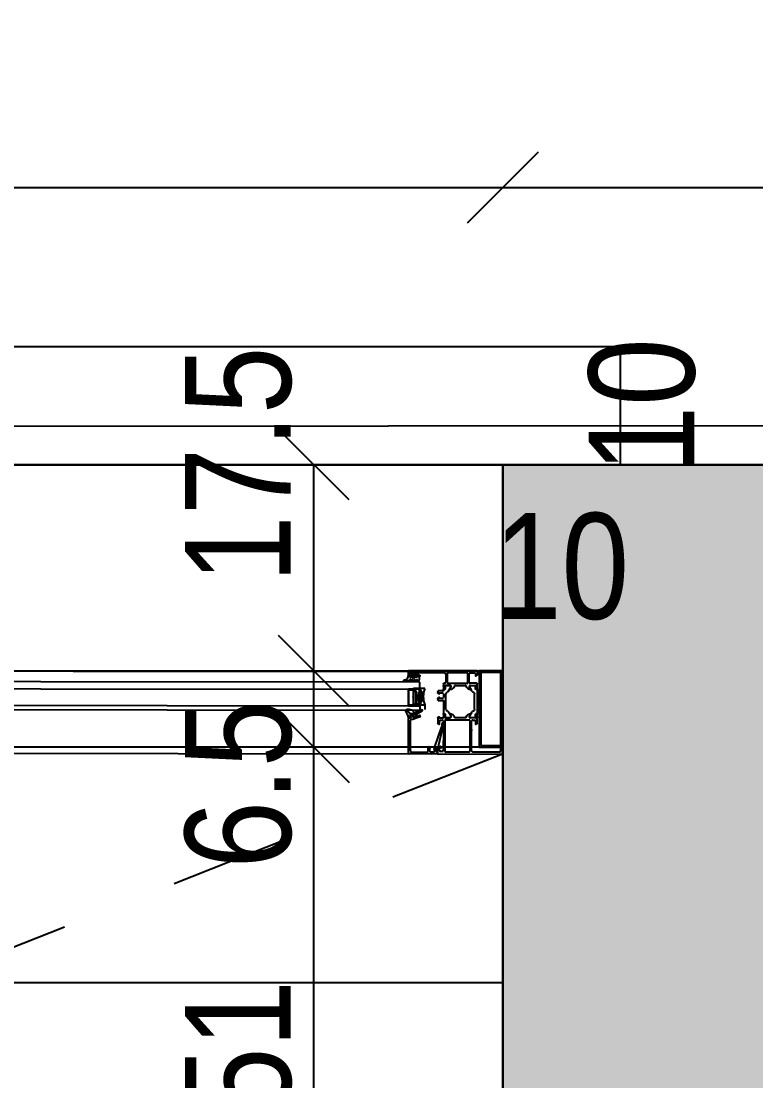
# Model space of a CAD drawing. Header units: metres. Extents: x 493 to 630, y -132 to -15.
# Drawn here: x 540.836 to 541.46, y -79.913 to -79.013 of the extents above; entities that cross this region are included whole.
import ezdxf

# ---------------------------------------------------------------- set-up
doc = ezdxf.new("R2010")
doc.units = ezdxf.units.M
doc.header["$MEASUREMENT"] = 0
doc.header["$PDMODE"] = 3
doc.linetypes.add('HIDDEN2', pattern=[0.1875, 0.125, -0.0625])
for name, color, linetype in [('a_caramida', 2, 'Continuous'), ('a_cote_50', 9, 'Continuous'), ('a_pereti_hasuri', 253, 'Continuous'), ('a_punctat', 40, 'HIDDEN2'), ('a_sticla', 4, 'Continuous'), ('a_tamplarie_ferestre', 6, 'Continuous'), ('a_vederi', 74, 'Continuous'), ('a_vederi subtiri', 124, 'Continuous')]:
    doc.layers.add(name, color=color, linetype=linetype)
doc.layers.add('a_suprafete', color=7, linetype='Continuous', plot=False)
doc.styles.get("Standard").update_dxf_attribs({"font": 'ARIALN.TTF'})
doc.dimstyles.new('50 cote', dxfattribs={"dimtxt": 0.09, "dimasz": 0.06, "dimexe": 0, "dimexo": 0, "dimgap": 0.018, "dimtad": 1, "dimdec": 1, "dimlfac": 100, "dimrnd": 0.5, "dimdsep": 46, "dimtxsty": 'Standard', "dimblk": 'OBLIQUE', "dimcen": 0.00045, "dimclrd": 256, "dimclrt": 4, "dimadec": 1, "dimazin": 0, "dimtfac": 1, "dimtdec": 1, "dimtix": 1, "dimtofl": 0, "dimtmove": 0, "dimatfit": 3, "dimldrblk": 'OBLIQUE', "dimfxl": 0, "dimtolj": 1, "dimtzin": 0, "dimarcsym": 0})

# ---------------------------------------------------------------- blocks, each defined once
blk = doc.blocks.new('_Oblique')
at = {"color": 0, "linetype": 'ByBlock', "lineweight": -2}
blk.add_line((-0.5, -0.5), (0.5, 0.5), dxfattribs=at)
blk = doc.blocks.new('*D10')
at = {"layer": 'a_cote_50', "lineweight": -2, "ltscale": 0.3}
blk.add_line((541.08426, -80.13958), (541.08426, -79.62958), dxfattribs=at)
at = {"layer": 'Defpoints', "color": 0, "ltscale": 0.3}
for p in [(541.08426, -79.62958), (541.2446, -79.62958), (541.24479, -80.13958)]:
    blk.add_point(p, dxfattribs=at)
at = {"layer": 'a_cote_50', "lineweight": -2, "ltscale": 0.3, "xscale": 0.06, "yscale": 0.06, "zscale": 0.06}
for p, rotation in [((541.08426, -79.62958), 90), ((541.08426, -80.13958), 270)]:
    blk.add_blockref('_Oblique', p, dxfattribs=dict(at, rotation=rotation))
at = {"layer": 'a_cote_50', "color": 4, "ltscale": 0.3, "insert": (541.02031, -79.88458), "char_height": 0.09, "attachment_point": 5, "rotation": 90}
blk.add_mtext('\\A1;51', dxfattribs=at)
blk = doc.blocks.new('*D11')
at = {"layer": 'a_cote_50', "lineweight": -2, "ltscale": 0.3}
blk.add_line((541.08426, -79.62958), (541.08426, -79.56458), dxfattribs=at)
at = {"layer": 'Defpoints', "color": 0, "ltscale": 0.3}
for p in [(541.08426, -79.56458), (541.1796, -79.56458), (541.2446, -79.62958)]:
    blk.add_point(p, dxfattribs=at)
at = {"layer": 'a_cote_50', "lineweight": -2, "ltscale": 0.3, "xscale": 0.06, "yscale": 0.06, "zscale": 0.06}
for p, rotation in [((541.08426, -79.56458), 90), ((541.08426, -79.62958), 270)]:
    blk.add_blockref('_Oblique', p, dxfattribs=dict(at, rotation=rotation))
at = {"layer": 'a_cote_50', "color": 4, "ltscale": 0.3, "insert": (541.02031, -79.66092), "char_height": 0.09, "attachment_point": 5, "rotation": 90}
blk.add_mtext('\\A1;6.5', dxfattribs=at)
blk = doc.blocks.new('*D12')
at = {"layer": 'a_cote_50', "lineweight": -2, "ltscale": 0.3}
blk.add_line((541.08426, -79.56458), (541.08426, -79.38958), dxfattribs=at)
at = {"layer": 'Defpoints', "color": 0, "ltscale": 0.3}
for p in [(541.08426, -79.38958), (541.24479, -79.38958), (541.1796, -79.56458)]:
    blk.add_point(p, dxfattribs=at)
at = {"layer": 'a_cote_50', "lineweight": -2, "ltscale": 0.3, "xscale": 0.06, "yscale": 0.06, "zscale": 0.06}
for p, rotation in [((541.08426, -79.38958), 90), ((541.08426, -79.56458), 270)]:
    blk.add_blockref('_Oblique', p, dxfattribs=dict(at, rotation=rotation))
at = {"layer": 'a_cote_50', "color": 4, "ltscale": 0.3, "insert": (541.02031, -79.38958), "char_height": 0.09, "attachment_point": 5, "rotation": 90}
blk.add_mtext('\\A1;17.5', dxfattribs=at)
blk = doc.blocks.new('*D13')
at = {"layer": 'Defpoints', "color": 0, "ltscale": 0.3}
for p in [(541.42733, -79.28958), (541.58786, -79.28958), (541.58786, -79.38958)]:
    blk.add_point(p, dxfattribs=at)
at = {"layer": 'a_cote_50', "color": 4, "ltscale": 0.3, "insert": (541.36338, -79.33958), "char_height": 0.09, "attachment_point": 5, "rotation": 90}
blk.add_mtext('\\A1;10', dxfattribs=at)
blk = doc.blocks.new('*D14')
at = {"layer": 'Defpoints', "color": 0, "ltscale": 0.3}
for p in [(541.24479, -79.38958), (541.34479, -79.38958), (541.34479, -79.54022)]:
    blk.add_point(p, dxfattribs=at)
at = {"layer": 'a_cote_50', "color": 4, "ltscale": 0.3, "insert": (541.29479, -79.47626), "char_height": 0.09, "attachment_point": 5}
blk.add_mtext('\\A1;10', dxfattribs=at)
blk = doc.blocks.new('__4FAFA3F2_FC5C_44BB_A64D_ECB77A95FE74_')
at = {"layer": 'a_vederi subtiri'}
for p, q in [((-125.45, 67), (-125.45, 71)), ((-125.45, 61.5), (-125.45, 67)), ((-125.01, 71), (-125.01, 67)), ((-125.01, 66.81), (-125.01, 70.75)), ((-125.01, 67), (-125.01, 66.81)), ((-124.82, 66.28), (-123.45, 64.72)), ((-123.45, 64.72), (-124.82, 66.28)), ((-124.7, 66.81), (-124.7, 70.75)), ((-123.23, 64.97), (-124.6, 66.53)), ((-124.36, 71.5), (-123.26, 71.5)), ((-124.36, 71.14), (-119.03, 71.14)), ((-123.26, 71.5), (-123.04, 71.25)), ((-123.04, 71.25), (-122.83, 71.5)), ((-113.91, 64.86), (-122.99, 64.86)), ((-122.99, 64.5), (-113.91, 64.5)), ((-113.91, 64.5), (-122.99, 64.5)), ((-122.83, 71.5), (-118.89, 71.5)), ((-118.01, 71.5), (-114.08, 71.5)), ((-117.87, 71.14), (-112.54, 71.14)), ((-114.08, 71.5), (-113.86, 71.25)), ((-113.86, 71.25), (-113.64, 71.5)), ((-112.3, 66.53), (-113.67, 64.97)), ((-113.64, 71.5), (-112.54, 71.5)), ((-113.45, 64.72), (-112.08, 66.28)), ((-112.08, 66.28), (-113.45, 64.72)), ((-112.2, 70.75), (-112.2, 66.81)), ((-111.89, 67), (-111.89, 71)), ((-111.89, 70.75), (-111.89, 66.81)), ((-111.89, 66.81), (-111.89, 67)), ((-111.45, 71), (-111.45, 67)), ((-111.45, 67), (-111.45, 61.5))]:
    blk.add_line(p, q, dxfattribs=at)
at = {"layer": 'a_vederi subtiri', "extrusion": (2e-16, 2e-16, -1)}
for centre, radius, start, end in [((125.23, 71.03), 0.221, 352.37185, 187.62815), ((125.23, 66.97), 0.221, 172.37185, 7.62815), ((125.23, 66.97), 0.221, 172.37185, 7.62815), ((118.45, 44.3), 18.57, 67.85274, 112.14726), ((124.31, 70.79), 0.708, 356.44057, 85.93128), ((124.2, 66.8), 0.808, 319.63799, 0.51725), ((124.2, 66.8), 0.808, 319.63799, 0.51725), ((124.33, 70.77), 0.368, 356.44057, 85.93128), ((124.28, 66.81), 0.42, 319.63799, 0.51725), ((122.98, 65.12), 0.618, 270.77303, 319.8915), ((122.98, 65.12), 0.618, 270.77303, 319.8915), ((122.99, 65.18), 0.321, 270.77303, 319.8915), ((118.45, 71.68), 0.787, 223.03501, 316.96499), ((118.45, 71.76), 0.512, 210.75551, 329.24449), ((113.91, 65.18), 0.321, 220.1085, 269.22697), ((113.92, 65.12), 0.618, 220.1085, 269.22697), ((113.92, 65.12), 0.618, 220.1085, 269.22697), ((112.59, 70.79), 0.708, 94.06872, 183.55943), ((112.57, 70.77), 0.368, 94.06872, 183.55943), ((112.62, 66.81), 0.42, 179.48275, 220.36201), ((112.7, 66.8), 0.808, 179.48275, 220.36201), ((112.7, 66.8), 0.808, 179.48275, 220.36201), ((111.67, 71.03), 0.221, 352.37185, 187.62815), ((111.67, 66.97), 0.221, 172.37185, 7.62815), ((111.67, 66.97), 0.221, 172.37185, 7.62815)]:
    blk.add_arc(centre, radius, start, end, dxfattribs=at)
blk = doc.blocks.new('tampalrie subsol')
at = {"layer": 'a_punctat', "ltscale": 0.5}
blk.add_line((541.24443, -79.63535), (540.54699, -79.91089), dxfattribs=at)
at = {"layer": 'a_sticla'}
for points in [[(541.17442, -79.57436), (540.52987, -79.57365), (540.52987, -79.57965), (541.17442, -79.58036)], [(541.17443, -79.59836), (540.52987, -79.59765), (540.52987, -79.59365), (541.17443, -79.59436)]]:
    blk.add_lwpolyline(points, close=True, dxfattribs=at)
at = {"layer": 'a_tamplarie_ferestre', "extrusion": (-8.75965e-20, -1.5e-15, -1)}
blk.add_line((541.18928, -79.63533), (541.16521, -79.63533), dxfattribs=at)
at = {"layer": 'a_tamplarie_ferestre', "extrusion": (-2.00012e-16, -2.00051e-16, -1)}
for points in [[(-541.16429, -79.56506), (-541.16429, -79.56906)], [(-541.22159, -79.56737), (-541.22159, -79.56907), (-541.22219, -79.56907), (-541.22329, -79.56797), (-541.22329, -79.56457), (-541.16479, -79.56456)], [(-541.16479, -79.56956), (-541.16609, -79.56956)], [(-541.16659, -79.56906), (-541.16659, -79.56856), (-541.16559, -79.56856), (-541.16559, -79.56686)], [(-541.16659, -79.56586), (-541.17059, -79.56586)], [(-541.17159, -79.56686), (-541.17159, -79.56856), (-541.17059, -79.56856), (-541.17059, -79.56906)], [(-541.17109, -79.56956), (-541.17389, -79.56956)], [(-541.17289, -79.56786), (-541.17289, -79.56666)], [(-541.17339, -79.56616), (-541.18929, -79.56617), (-541.19535, -79.56651)], [(-541.17389, -79.56836), (-541.17339, -79.56836)], [(-541.17439, -79.56906), (-541.17439, -79.56886)], [(-541.19629, -79.56751), (-541.19629, -79.57467)], [(-541.19769, -79.57487), (-541.19769, -79.56667)], [(-541.19819, -79.56617), (-541.21439, -79.56617)], [(-541.21489, -79.56667), (-541.21489, -79.57487)], [(-541.21629, -79.57457), (-541.21629, -79.56737)], [(-541.21729, -79.56637), (-541.22059, -79.56637)], [(-541.19429, -79.57567), (-541.19429, -79.57707)], [(-541.19429, -79.57807), (-541.19429, -79.57995)], [(-541.19449, -79.57734), (-541.19449, -79.57779)], [(-541.19579, -79.57517), (-541.19479, -79.57517)], [(-541.19587, -79.57995), (-541.19587, -79.57719)], [(-541.1959, -79.57758), (-541.1959, -79.57998)], [(-541.19599, -79.57707), (-541.20029, -79.57707)], [(-541.19988, -79.57708), (-541.1964, -79.57708)], [(-541.21439, -79.57537), (-541.19819, -79.57537)], [(-541.19848, -79.58224), (-541.20058, -79.57861)], [(-541.20079, -79.57757), (-541.20079, -79.57827), (-541.19941, -79.58066)], [(-541.20429, -79.57707), (-541.21309, -79.57707)], [(-541.21798, -79.58066), (-541.21659, -79.57827), (-541.21659, -79.57757)], [(-541.22259, -79.57507), (-541.21679, -79.57507)], [(-541.2189, -79.58224), (-541.21681, -79.57861)], [(-541.21709, -79.57707), (-541.22139, -79.57707)], [(-541.21751, -79.57708), (-541.22098, -79.57708)], [(-541.22148, -79.57758), (-541.22148, -79.57998)], [(-541.22151, -79.57719), (-541.22151, -79.57995)], [(-541.22289, -79.5778), (-541.22289, -79.57734)], [(-541.22309, -79.57707), (-541.22309, -79.57557)], [(-541.22309, -79.57995), (-541.22309, -79.57807)], [(-541.18949, -79.58227), (-541.18949, -79.5831)], [(-541.18949, -79.58843), (-541.18949, -79.58927)], [(-541.19429, -79.58078), (-541.19429, -79.58177), (-541.18999, -79.58177)], [(-541.19023, -79.58406), (-541.19099, -79.58427), (-541.19099, -79.58327), (-541.19329, -79.58327)], [(-541.19329, -79.58827), (-541.19099, -79.58827), (-541.19099, -79.58727), (-541.19023, -79.58747)], [(-541.19429, -79.58427), (-541.19429, -79.58727)], [(-541.19459, -79.58025), (-541.19557, -79.58025)], [(-541.1956, -79.58028), (-541.19479, -79.58028)], [(-541.19649, -79.59745), (-541.19649, -79.58418)], [(-541.197, -79.58331), (-541.19789, -79.58281)], [(-541.22039, -79.58332), (-541.2195, -79.58281)], [(-541.22089, -79.59745), (-541.22089, -79.58418)], [(-541.22178, -79.58028), (-541.22259, -79.58028)], [(-541.22181, -79.58025), (-541.22279, -79.58025)], [(-541.22309, -79.58078), (-541.22309, -79.60086)], [(-541.18999, -79.58977), (-541.19429, -79.58977), (-541.19429, -79.60086)], [(-541.18949, -79.60457), (-541.18949, -79.60907)], [(-541.19399, -79.60487), (-541.19099, -79.60487), (-541.19099, -79.60407), (-541.18999, -79.60407)], [(-541.19199, -79.60657), (-541.19329, -79.60657)], [(-541.19429, -79.60169), (-541.19429, -79.60357)], [(-541.19449, -79.60384), (-541.19449, -79.60429)], [(-541.19557, -79.60139), (-541.19459, -79.60139)], [(-541.19479, -79.60136), (-541.1956, -79.60136)], [(-541.19578, -79.63323), (-541.19579, -79.60677)], [(-541.19587, -79.60445), (-541.19587, -79.60169)], [(-541.1959, -79.60166), (-541.1959, -79.60406)], [(-541.20029, -79.60457), (-541.19599, -79.60457)], [(-541.19629, -79.60627), (-541.21629, -79.60627)], [(-541.1964, -79.60456), (-541.19988, -79.60456)], [(-541.19789, -79.59882), (-541.197, -79.59832)], [(-541.20058, -79.60303), (-541.19848, -79.59939)], [(-541.1994, -79.60096), (-541.20079, -79.60337), (-541.20079, -79.60407)], [(-541.19956, -79.60077), (-541.19952, -79.60077)], [(-541.21307, -79.60457), (-541.20433, -79.60457)], [(-541.21659, -79.60407), (-541.21659, -79.60337), (-541.21797, -79.60097)], [(-541.21679, -79.60677), (-541.21678, -79.63324)], [(-541.21681, -79.60303), (-541.2189, -79.5994)], [(-541.22139, -79.60457), (-541.21709, -79.60457)], [(-541.22097, -79.60456), (-541.21751, -79.60456)], [(-541.21929, -79.60657), (-541.22059, -79.60657)], [(-541.2195, -79.59882), (-541.22039, -79.59832)], [(-541.22148, -79.60166), (-541.22148, -79.60406)], [(-541.22151, -79.60169), (-541.22151, -79.60445)], [(-541.22259, -79.60136), (-541.22178, -79.60136)], [(-541.22279, -79.60139), (-541.22181, -79.60139)], [(-541.22289, -79.60429), (-541.22289, -79.60384)], [(-541.22309, -79.60357), (-541.22309, -79.60169)], [(-541.22309, -79.60907), (-541.22309, -79.60457)], [(-541.19049, -79.61007), (-541.19099, -79.61007), (-541.19099, -79.60757)], [(-541.19429, -79.61557), (-541.19428, -79.63233)], [(-541.19429, -79.60757), (-541.19429, -79.61457)], [(-541.21828, -79.63264), (-541.21829, -79.61557)], [(-541.21829, -79.61457), (-541.21829, -79.60757)], [(-541.22159, -79.60757), (-541.22159, -79.61007), (-541.22209, -79.61007)], [(-541.19098, -79.63233), (-541.19098, -79.63083), (-541.19038, -79.63083), (-541.18928, -79.63193), (-541.18928, -79.63533), (-541.24444, -79.63535), (-541.24444, -79.63195), (-541.24334, -79.63085), (-541.24274, -79.63085), (-541.24274, -79.63265)], [(-541.19328, -79.63333), (-541.19198, -79.63333)], [(-541.21628, -79.63374), (-541.19628, -79.63373)], [(-541.24174, -79.63365), (-541.21928, -79.63364)]]:
    blk.add_lwpolyline(points, dxfattribs=at)
at = {"layer": 'a_tamplarie_ferestre'}
for points in [[(541.22478, -79.62955), (541.24478, -79.62956), (541.24479, -79.56458), (541.22479, -79.56458)], [(541.22628, -79.62805), (541.24328, -79.62806), (541.24329, -79.56608), (541.22629, -79.56608)]]:
    blk.add_lwpolyline(points, close=True, dxfattribs=at)
at = {"layer": 'a_tamplarie_ferestre', "extrusion": (-8.75965e-20, -1.5e-15, -1)}
for points in [[(-541.16471, -79.63487), (-541.16472, -79.60506)], [(-541.16522, -79.60456), (-541.16622, -79.60456)], [(-541.16672, -79.60406), (-541.16672, -79.60306)], [(-541.16722, -79.60256), (-541.16822, -79.60256)], [(-541.17439, -79.60385), (-541.1684, -79.60603)], [(-541.16872, -79.60306), (-541.16872, -79.60382)], [(-541.16939, -79.60429), (-541.17405, -79.60259)], [(-541.17472, -79.60306), (-541.17472, -79.60338)], [(-541.19371, -79.60937), (-541.19371, -79.61049)], [(-541.19411, -79.6112), (-541.1941, -79.61449)], [(-541.18283, -79.62984), (-541.18319, -79.63047), (-541.18259, -79.63047), (-541.18259, -79.63287)], [(-541.18309, -79.63337), (-541.18662, -79.63337)], [(-541.1871, -79.63274), (-541.18659, -79.6308)], [(-541.18829, -79.63138), (-541.189, -79.634)], [(-541.19219, -79.63038), (-541.18934, -79.63013)], [(-541.19229, -79.62934), (-541.19229, -79.63028)]]:
    blk.add_lwpolyline(points, dxfattribs=at)
for points in [[(-541.16823, -79.60606), (-541.16672, -79.60606, -0.414205), (-541.16622, -79.60656), (-541.16621, -79.6323, -0.426752), (-541.16777, -79.6338), (-541.18082, -79.63339, -0.401735), (-541.18129, -79.63289), (-541.18129, -79.63006)], [(-541.18697, -79.62935), (-541.19262, -79.61295, -0.198912), (-541.19321, -79.61154), (-541.19321, -79.60937)], [(-541.19393, -79.61456), (-541.19359, -79.61418, -0.49304), (-541.19327, -79.61414), (-541.19027, -79.62789, -0.637079), (-541.19058, -79.62874), (-541.19184, -79.62884)]]:
    blk.add_lwpolyline(points, format="xyb", dxfattribs=at)
at = {"layer": 'a_tamplarie_ferestre', "extrusion": (-2.00012e-16, -2.00051e-16, -1)}
for centre, radius, start, end in [((-541.16479, -79.56506), 0.0005, 0.00293, 90.00376), ((-541.16479, -79.56906), 0.0005, 270.00293, 0.00376), ((-541.16609, -79.56906), 0.0005, 179.99753, 270.00567), ((-541.17109, -79.56906), 0.0005, 270.00893, 359.99776), ((-541.17389, -79.56886), 0.0005, 90.00187, 180.00482), ((-541.17389, -79.56906), 0.0005, 180.00176, 270.00493), ((-541.19479, -79.57567), 0.0005, 0.00335, 90.00335), ((-541.19459, -79.57995), 0.0003, 270.00335, 0.00335), ((-541.19557, -79.57995), 0.0003, 180.00335, 270.00335), ((-541.1964, -79.57758), 0.0005, 0.00552, 90.00613), ((-541.19906, -79.57589), 0.005, 197.75034, 264.38077), ((-541.19974, -79.57807), 0.001, 98.18743, 212.73284), ((-541.21833, -79.57589), 0.005, 275.62592, 342.25635), ((-541.22178, -79.57998), 0.0003, 270.00335, 0.00335), ((-541.22181, -79.57995), 0.0003, 270.00335, 0.00335), ((-541.22259, -79.57557), 0.0005, 90.00176, 180.00493), ((-541.22279, -79.57995), 0.0003, 180.00335, 270.00335), ((-541.18999, -79.58227), 0.0005, 0.00675, 90.00082), ((-541.19049, -79.5831), 0.001, 285.06615, 359.95813), ((-541.19049, -79.58844), 0.001, 0.03853, 74.95229), ((-541.19479, -79.58078), 0.0005, 0.00583, 90.00583), ((-541.19718, -79.58149), 0.0015, 210.00582, 242.01157), ((-541.19953, -79.58073), 0.000138, 264.38077, 30.00335), ((-541.21786, -79.58073), 0.000138, 150.00335, 275.62592), ((-541.21989, -79.58418), 0.001, 120.00323, 180.0033), ((-541.18999, -79.58927), 0.0005, 270.00503, 0.00079), ((-541.21989, -79.59745), 0.001, 180.00339, 240.00346), ((-541.18999, -79.60457), 0.0005, 0.0007, 90.00687), ((-541.19479, -79.60086), 0.0005, 270.00583, 0.00583), ((-541.19459, -79.60169), 0.0003, 0.00335, 90.00335), ((-541.19557, -79.60169), 0.0003, 90.00335, 180.00335), ((-541.1964, -79.60406), 0.0005, 270.00552, 0.00613), ((-541.19718, -79.60014), 0.0015, 118.00008, 150.00583), ((-541.19953, -79.60091), 0.000139, 335.94308, 86.61652), ((-541.19916, -79.60568), 0.00492, 94.74019, 162.71379), ((-541.19974, -79.60357), 0.001, 147.27881, 261.82422), ((-541.21821, -79.60564), 0.00488, 16.95775, 85.66369), ((-541.21786, -79.60091), 0.000137, 85.66369, 210.00326), ((-541.22178, -79.60166), 0.0003, 0.00335, 90.00335), ((-541.22181, -79.60169), 0.0003, 0.00335, 90.00335), ((-541.22279, -79.60169), 0.0003, 90.00335, 180.00335), ((-541.19049, -79.60907), 0.001, 270.00836, 359.99833), ((-541.22209, -79.60907), 0.001, 180.00531, 270.00138)]:
    blk.add_arc(centre, radius, start, end, dxfattribs=at)
at = {"layer": 'a_tamplarie_ferestre'}
for centre, radius, start, end in [((541.16659, -79.56686), 0.001, 89.99913, 179.99418), ((541.17059, -79.56686), 0.001, 359.99394, 89.99761), ((541.17339, -79.56666), 0.0005, 89.99624, 179.99708), ((541.17339, -79.56786), 0.0005, 179.99697, 269.99634), ((541.19529, -79.56751), 0.001, 359.99598, 86.72738), ((541.19819, -79.56667), 0.0005, 89.99665, 179.99665), ((541.21439, -79.56667), 0.0005, 359.99665, 89.99665), ((541.21729, -79.56737), 0.001, 89.99779, 179.99552), ((541.22059, -79.56737), 0.001, 359.99487, 89.99843), ((541.19421, -79.57733), 0.000279, 358.83206, 73.57678), ((541.19421, -79.5778), 0.000279, 286.42125, 1.15952), ((541.1956, -79.57998), 0.0003, 269.99417, 359.99417), ((541.19579, -79.57467), 0.0005, 269.99665, 359.99665), ((541.19599, -79.57719), 0.00012, 89.99665, 179.99665), ((541.19819, -79.57487), 0.0005, 179.99665, 269.99665), ((541.20029, -79.57757), 0.0005, 359.99665, 89.99665), ((541.20429, -79.57757), 0.0005, 89.99665, 162.24966), ((541.21309, -79.57757), 0.0005, 17.74365, 89.99665), ((541.21439, -79.57487), 0.0005, 269.99665, 359.99665), ((541.21679, -79.57457), 0.0005, 179.99624, 269.99707), ((541.21709, -79.57757), 0.0005, 89.99665, 179.99665), ((541.21765, -79.57807), 0.001, 98.17826, 212.72367), ((541.22098, -79.57758), 0.0005, 359.99635, 89.99696), ((541.22139, -79.57719), 0.00012, 359.99665, 89.99665), ((541.22317, -79.57734), 0.000279, 106.41653, 181.16124), ((541.22317, -79.5778), 0.000279, 178.83378, 253.57206), ((541.19329, -79.58427), 0.001, 359.99518, 89.99857), ((541.19329, -79.58727), 0.001, 270.00296, 359.98991), ((541.19749, -79.58418), 0.001, 119.30053, 179.99417), ((541.2202, -79.58149), 0.0015, 209.99665, 242.0024), ((541.22259, -79.58078), 0.0005, 359.99635, 89.99696), ((541.19749, -79.59745), 0.001, 179.99417, 240.68782), ((541.16522, -79.60506), 0.0005, 89.99781, 179.99572), ((541.16722, -79.60306), 0.0005, 89.99735, 179.99618), ((541.16822, -79.60306), 0.0005, 359.99754, 89.99576), ((541.16823, -79.60556), 0.0005, 269.99665, 290.00691), ((541.17422, -79.60306), 0.0005, 359.99665, 110.00807), ((541.17422, -79.60338), 0.0005, 290.00691, 359.99665), ((541.19199, -79.60757), 0.001, 90.00167, 179.99165), ((541.19329, -79.60757), 0.001, 0.00002, 89.99329), ((541.19399, -79.60457), 0.0003, 270.02579, 359.97102), ((541.19421, -79.60383), 0.000279, 358.83378, 73.57206), ((541.19421, -79.6043), 0.000279, 286.41653, 1.16124), ((541.1956, -79.60166), 0.0003, 359.99417, 89.99417), ((541.19629, -79.60677), 0.0005, 89.99697, 179.99634), ((541.19599, -79.60445), 0.00012, 179.99665, 269.99675), ((541.20029, -79.60407), 0.0005, 269.99518, 359.99726), ((541.20433, -79.60407), 0.0005, 197.28621, 269.99665), ((541.21307, -79.60407), 0.0005, 269.99665, 343.04225), ((541.21629, -79.60677), 0.0005, 359.99697, 89.99634), ((541.21709, -79.60407), 0.0005, 179.99605, 269.99813), ((541.21765, -79.60357), 0.001, 147.26964, 261.81505), ((541.21929, -79.60757), 0.001, 89.99487, 179.99843), ((541.2202, -79.60015), 0.0015, 117.99091, 149.99666), ((541.22059, -79.60757), 0.001, 359.99773, 89.99547), ((541.22098, -79.60405), 0.000505, 269.42908, 359.42969), ((541.22139, -79.60445), 0.00012, 269.99655, 359.99665), ((541.22259, -79.60086), 0.0005, 269.99635, 359.99696), ((541.22317, -79.60384), 0.000279, 106.42125, 181.15952), ((541.22317, -79.6043), 0.000279, 178.83206, 253.57678), ((541.19346, -79.60936), 0.00025, 356.44126, 183.55205), ((541.194, -79.61449), 0.0001, 222.1407, 359.99665), ((541.19379, -79.6112), 0.000319, 358.9604, 59.24281), ((541.19377, -79.61507), 0.000725, 316.38508, 43.60823), ((541.21882, -79.61507), 0.000725, 136.39252, 223.60079), ((541.18209, -79.63018), 0.000809, 25.09356, 171.17728), ((541.18803, -79.63041), 0.0015, 134.99586, 194.99645), ((541.19198, -79.63233), 0.001, 180.00204, 269.9917), ((541.19179, -79.62934), 0.0005, 359.99682, 84.99689), ((541.19219, -79.63028), 0.0001, 264.94328, 359.99665), ((541.19328, -79.63233), 0.001, 269.99979, 359.99395), ((541.19628, -79.63323), 0.0005, 179.99697, 269.99634), ((541.21628, -79.63324), 0.0005, 269.99697, 359.99634), ((541.21928, -79.63264), 0.001, 179.997, 269.99631), ((541.24174, -79.63265), 0.001, 269.99997, 359.99345), ((541.16521, -79.63483), 0.0005, 179.99687, 269.99634)]:
    blk.add_arc(centre, radius, start, end, dxfattribs=at)
at = {"layer": 'a_tamplarie_ferestre', "extrusion": (-8.75965e-20, -1.5e-15, -1)}
for centre, radius, start, end in [((-541.16622, -79.60406), 0.0005, 180.00312, 270.00357), ((-541.16922, -79.60382), 0.0005, 250.06494, 359.9605), ((-541.19421, -79.61049), 0.0005, 300.75719, 0.00336), ((-541.18309, -79.63287), 0.0005, 270.00323, 0.00367), ((-541.18662, -79.63287), 0.0005, 165.00404, 270.00049), ((-541.18925, -79.63112), 0.001, 345.00317, 95.00343), ((-541.18948, -79.63387), 0.0005, 293.24295, 344.99885)]:
    blk.add_arc(centre, radius, start, end, dxfattribs=at)
at = {"layer": 'a_vederi subtiri'}
blk.add_line((541.1786, -79.59357), (541.1786, -79.59757), dxfattribs=at)
for points in [[(540.54437, -79.56466), (541.21483, -79.56534)], [(541.16334, -79.59761), (541.16336, -79.5981)], [(541.16336, -79.59811), (541.16334, -79.59762)], [(541.16545, -79.59761), (541.16339, -79.59761)], [(541.16387, -79.60195), (541.16431, -79.60388)], [(541.16467, -79.60411), (541.16606, -79.60384)], [(541.1663, -79.6035), (541.16618, -79.6026)], [(541.17048, -79.60116), (541.16645, -79.60116)], [(541.16645, -79.60116), (541.17048, -79.60116)], [(541.16648, -79.60226), (541.16868, -79.60226)], [(541.16896, -79.60246), (541.16933, -79.60347)], [(541.16961, -79.60366), (541.16986, -79.60366)], [(541.17317, -79.59941), (541.17108, -79.60096)], [(541.17108, -79.60096), (541.17317, -79.59941)], [(541.18434, -79.63535), (540.53792, -79.63453), (540.53792, -79.68966), (540.63862, -79.68965), (540.63862, -79.68233), (540.5575, -79.68233), (540.5575, -79.63466)]]:
    blk.add_lwpolyline(points, dxfattribs=at)
at = {"layer": 'a_vederi subtiri', "extrusion": (-2.00018e-16, -3.00051e-16, -1)}
for points in [[(-541.16415, -79.56936), (-541.16407, -79.57033)], [(-541.16645, -79.56986), (-541.16455, -79.56986), (-541.16455, -79.56896)], [(-541.16787, -79.56671), (-541.16683, -79.56775)], [(-541.16745, -79.56856), (-541.16745, -79.56986)], [(-541.16987, -79.56656), (-541.16823, -79.56656)], [(-541.16825, -79.57016), (-541.16825, -79.56826)], [(-541.16875, -79.56776), (-541.16935, -79.56776)], [(-541.16935, -79.57066), (-541.16875, -79.57066)], [(-541.16985, -79.56826), (-541.16985, -79.57016)], [(-541.17126, -79.56775), (-541.17022, -79.56671)], [(-541.17065, -79.56986), (-541.17065, -79.56856)], [(-541.17375, -79.56986), (-541.17165, -79.56986)], [(-541.17338, -79.57318), (-541.17405, -79.57216), (-541.17405, -79.57016)], [(-541.161, -79.57336), (-541.1634, -79.57336)], [(-541.16209, -79.57238), (-541.16101, -79.57251)], [(-541.16517, -79.57259), (-541.16577, -79.57193)], [(-541.16665, -79.57226), (-541.16665, -79.57295)], [(-541.16742, -79.57309), (-541.16767, -79.57243)], [(-541.16842, -79.57243), (-541.16867, -79.57309)], [(-541.16942, -79.57309), (-541.16967, -79.57243)], [(-541.17042, -79.57243), (-541.17067, -79.57309)], [(-541.17142, -79.57309), (-541.17167, -79.57243)], [(-541.17242, -79.57243), (-541.17267, -79.5731)]]:
    blk.add_lwpolyline(points, dxfattribs=at)
at = {"layer": 'a_vederi subtiri'}
for centre, radius, start, end in [((541.16183, -79.57015), 0.00225, 276.7184, 355.3978), ((541.16695, -79.56986), 0.0005, 180.05328, 359.94002), ((541.16715, -79.56856), 0.0003, 359.99665, 99.7363), ((541.16875, -79.56826), 0.0005, 90.01713, 179.97618), ((541.16875, -79.57016), 0.0005, 180.01299, 269.98031), ((541.16935, -79.56826), 0.0005, 0.01629, 89.97702), ((541.16935, -79.57016), 0.0005, 269.99634, 359.99697), ((541.17095, -79.56856), 0.0003, 80.25869, 179.99665), ((541.17115, -79.56986), 0.0005, 180.05325, 359.94006), ((541.16615, -79.57226), 0.0005, 0.05448, 137.95871), ((541.16805, -79.57258), 0.0004, 20.96206, 159.03125), ((541.17005, -79.57258), 0.0004, 20.96206, 159.03125), ((541.17205, -79.57258), 0.0004, 20.96206, 159.03125), ((541.15892, -79.60308), 0.00508, 12.84854, 43.55537), ((541.16436, -79.59806), 0.001, 182.72165, 242.27635), ((541.16203, -79.60248), 0.004, 29.32535, 62.27635), ((541.16645, -79.60016), 0.001, 201.39311, 269.99665), ((541.16648, -79.60256), 0.0003, 89.99665, 187.20433), ((541.16868, -79.60256), 0.0003, 19.99649, 89.99665), ((541.16985, -79.59995), 0.000476, 197.91272, 321.42813), ((541.17048, -79.60016), 0.001, 269.99665, 307.01213), ((541.18328, -79.61358), 0.01634, 116.73601, 136.44552), ((541.17678, -79.60432), 0.0061, 93.39416, 126.29982)]:
    blk.add_arc(centre, radius, start, end, dxfattribs=at)
at = {"layer": 'a_vederi subtiri', "extrusion": (-2.00018e-16, -3.00051e-16, -1)}
for centre, radius, start, end in [((-541.16455, -79.56936), 0.000399, 359.90805, 90.09864), ((-541.16704, -79.56796), 0.0003, 260.2637, 44.89375), ((-541.16823, -79.56706), 0.0005, 45.00346, 90.00335), ((-541.16987, -79.56706), 0.0005, 90.00335, 135.00324), ((-541.17105, -79.56796), 0.0003, 135.11466, 279.74131), ((-541.17375, -79.57016), 0.000299, 89.77297, 180.23372), ((-541.16101, -79.57293), 0.000426, 270.20706, 90.87615), ((-541.1634, -79.57096), 0.0024, 222.67688, 270.00335), ((-541.16705, -79.57295), 0.0004, 200.96875, 0.00335), ((-541.16905, -79.57295), 0.0004, 200.96875, 339.03794), ((-541.17105, -79.57295), 0.0004, 200.96875, 339.03794), ((-541.17305, -79.57296), 0.0004, 213.17811, 339.03794)]:
    blk.add_arc(centre, radius, start, end, dxfattribs=at)
at = {"layer": 'a_vederi subtiri', "extrusion": (-3.66023e-24, -6.27398e-20, -1)}
for centre, radius, start, end in [((-541.16343, -79.59877), 0.00116, 315.57263, 85.47176), ((-541.16343, -79.59877), 0.00116, 85.47176, 88.25109), ((-541.16545, -79.60061), 0.003, 89.98646, 102.01716), ((-541.16562, -79.60178), 0.00413, 96.36021, 155.88689), ((-541.17568, -79.6046), 0.00699, 38.57187, 90.33598), ((-541.17573, -79.59831), 0.000698, 89.60582, 173.55082), ((-541.16436, -79.59806), 0.001, 297.72365, 357.27835), ((-541.16203, -79.60249), 0.004, 117.72365, 150.67465), ((-541.1646, -79.60381), 0.0003, 257.64686, 347.23812), ((-541.16645, -79.60016), 0.001, 270.00335, 338.60689), ((-541.166, -79.60354), 0.0003, 171.88535, 259.00925), ((-541.16961, -79.60336), 0.0003, 270.00335, 340.0159), ((-541.16986, -79.60336), 0.0003, 230.99512, 270.00335), ((-541.16061, -79.59194), 0.015, 223.77522, 230.99512), ((-541.17048, -79.60016), 0.001, 232.98787, 270.00335), ((-541.17678, -79.60433), 0.0061, 53.70018, 86.60584), ((-541.17573, -79.59832), 0.000698, 173.55082, 253.06219)]:
    blk.add_arc(centre, radius, start, end, dxfattribs=at)
at = {"xscale": -0.001000000000008328, "yscale": 0.001000000000008328, "zscale": 0.001000000000008328}
for p, rotation in [((541.24009, -79.70502), 89.99665406079366), ((541.23593, -79.7058), 90.00334593920658)]:
    blk.add_blockref('__4FAFA3F2_FC5C_44BB_A64D_ECB77A95FE74_', p, dxfattribs=dict(at, rotation=rotation))
blk = doc.blocks.new('*D1142')
at = {"layer": 'a_cote_50', "lineweight": -2, "ltscale": 0.3}
blk.add_line((-17.3023, -53.43391), (-15.8223, -53.43391), dxfattribs=at)
at = {"layer": 'Defpoints', "color": 0, "ltscale": 0.3}
for p in [(-15.8223, -53.43391), (-17.3023, -53.66936), (-15.8223, -53.66936)]:
    blk.add_point(p, dxfattribs=at)
at = {"layer": 'a_cote_50', "lineweight": -2, "ltscale": 0.3, "xscale": 0.06, "yscale": 0.06, "zscale": 0.06}
for p, rotation in [((-17.3023, -53.43391), 179.9999999999994), ((-15.8223, -53.43391), 359.9999999999994)]:
    blk.add_blockref('_Oblique', p, dxfattribs=dict(at, rotation=rotation))
at = {"layer": 'a_cote_50', "color": 4, "ltscale": 0.3, "insert": (-16.5623, -53.36996), "char_height": 0.09, "attachment_point": 5}
blk.add_mtext('\\A1;148', dxfattribs=at)
blk = doc.blocks.new('*D1152')
at = {"layer": 'a_cote_50', "lineweight": -2, "ltscale": 0.3}
blk.add_line((-15.8223, -53.43391), (-14.3023, -53.43391), dxfattribs=at)
at = {"layer": 'Defpoints', "color": 0, "ltscale": 0.3}
for p in [(-14.3023, -53.43391), (-15.8223, -53.66936), (-14.3023, -53.66936)]:
    blk.add_point(p, dxfattribs=at)
at = {"layer": 'a_cote_50', "lineweight": -2, "ltscale": 0.3, "xscale": 0.06, "yscale": 0.06, "zscale": 0.06}
for p, rotation in [((-15.8223, -53.43391), 179.9999999999994), ((-14.3023, -53.43391), 359.9999999999994)]:
    blk.add_blockref('_Oblique', p, dxfattribs=dict(at, rotation=rotation))
at = {"layer": 'a_cote_50', "color": 4, "ltscale": 0.3, "insert": (-15.0623, -53.36996), "char_height": 0.09, "attachment_point": 5}
blk.add_mtext('\\A1;152', dxfattribs=at)
blk = doc.blocks.new('COTE EXY')
at = {"layer": 'a_cote_50', "ltscale": 0.3}
for base, p1, p2, picture, middle in [((-15.8223, -53.43391), (-17.3023, -53.66936), (-15.8223, -53.66936), '*D1142', (-16.5623, -53.36996)), ((-14.3023, -53.43391), (-15.8223, -53.66936), (-14.3023, -53.66936), '*D1152', (-15.0623, -53.36996))]:
    dim = blk.add_linear_dim(base=base, p1=p1, p2=p2, angle=180, dimstyle='50 cote', override={"dimtmove": 1}, dxfattribs=at)
    dim.commit()
    dim.dimension.update_dxf_attribs({"geometry": picture, "text_midpoint": middle})

msp = doc.modelspace()

# ---------------------------------------------------------------- hatches: boundary and pattern name
at = {"layer": 'a_pereti_hasuri', "ltscale": 0.3}
h = msp.add_hatch(dxfattribs=at)
h.set_pattern_fill('ANSI33', color=256, scale=0.25, style=0)
h.set_pattern_definition([(45, (-4876.954644, 8292.469365), (-0.04419417382, 0.04419417382), []), (45, (-4876.91045, 8292.469365), (-0.04419417382, 0.04419417382), [0.03125, -0.015625])])
h.paths.add_polyline_path([(542.76479, -80.13958), (542.76479, -79.38958), (541.24479, -79.38958), (541.24479, -80.13958)])
h.paths.add_polyline_path([(545.77479, -80.13958), (545.77479, -79.38958), (544.24479, -79.38958), (544.24479, -80.13958)], flags=17)
h.paths.add_polyline_path([(543.42479, -84.31958), (543.42479, -84.08958), (547.84479, -84.08958), (547.84479, -80.13958), (547.25479, -80.13958), (547.25479, -79.38958), (548.26512, -79.38958), (548.26532, -80.14958), (548.15532, -80.14958), (548.15532, -84.08958), (549.00532, -84.08958), (549.00532, -84.57708), (548.23532, -84.57708), (548.23532, -84.71958), (547.48332, -84.71958), (547.48332, -84.32958), (545.08332, -84.32958), (545.08332, -84.58958), (544.60332, -84.58958), (544.60332, -84.31958)])

# ---------------------------------------------------------------- linework, layer by layer
at = {"layer": 'a_caramida', "ltscale": 0.3}
msp.add_lwpolyline([(542.76479, -80.13958), (542.76479, -79.38958), (541.24479, -79.38958), (541.24479, -80.13958)], close=True, dxfattribs=at)
at = {"layer": 'a_cote_50', "ltscale": 0.3}
for points in [[(504.21498, -79.38958), (553.78512, -79.38958), (553.78512, -72.77758), (553.58512, -72.77758), (553.58512, -64.02958), (552.42761, -64.02958), (552.42761, -58.35058), (560.13512, -58.35058), (560.13512, -51.31658), (557.29604, -51.3164), (557.26248, -41.09139)], [(506.12025, -92.79458), (504.21498, -79.38958), (553.78493, -79.34534)]]:
    msp.add_lwpolyline(points, dxfattribs=at)
at = {"layer": 'a_cote_50', "color": 242, "ltscale": 0.3}
msp.add_lwpolyline([(568.74532, -92.79458), (568.74532, -83.06458), (553.78532, -83.06458), (553.78497, -79.38958), (504.21498, -79.38958), (506.12025, -92.79458)], close=True, dxfattribs=at)
at = {"layer": 'a_punctat', "ltscale": 0.5}
msp.add_lwpolyline([(541.24479, -79.82958), (541.24479, -79.82958), (539.76479, -79.82958)], dxfattribs=at)
at = {"layer": 'a_suprafete', "ltscale": 0.3}
msp.add_lwpolyline([(547.84479, -80.13958), (547.25479, -80.13958), (547.25479, -79.82958), (545.77479, -79.82958), (545.77479, -80.13958), (544.24479, -80.13958), (544.24479, -79.82958), (542.76479, -79.82958), (542.76479, -80.13958), (541.24479, -80.13958), (541.24479, -79.82958), (539.76479, -79.82958), (539.76479, -80.13958), (539.24479, -80.13958), (539.24479, -84.08958), (542.54479, -84.08958), (542.54479, -84.31958), (543.42479, -84.31958), (543.42479, -84.08958), (547.84479, -84.08958)], close=True, dxfattribs=at)
at = {"layer": 'a_vederi', "ltscale": 0.3}
for points in [[(541.24479, -79.56458), (541.24479, -79.38958), (541.34479, -79.38958), (541.34479, -79.28958), (539.76479, -79.28958), (539.66479, -79.28958), (539.66479, -79.38958), (539.76479, -79.38958), (539.76479, -79.56458)], [(539.76479, -80.13958), (539.73479, -80.13958), (539.73479, -80.15958), (541.24479, -80.15958), (541.27479, -80.15958), (541.27479, -80.13958), (541.24479, -80.13958), (541.24479, -79.62958), (539.76479, -79.62958)]]:
    msp.add_lwpolyline(points, close=True, dxfattribs=at)

# ---------------------------------------------------------------- block references
at = {"layer": 'a_cote_50'}
msp.add_blockref('COTE EXY', (557.06709, -25.72022), dxfattribs=at)
at = {"layer": 'a_tamplarie_ferestre'}
msp.add_blockref('tampalrie subsol', (0, 0), dxfattribs=at)

# ---------------------------------------------------------------- dimensions: what is measured, and where the dimension line sits
at = {"layer": 'a_cote_50', "ltscale": 0.3}
for base, p1, p2, picture, middle in [((541.08426, -79.38958), (541.1796, -79.56458), (541.24479, -79.38958), '*D12', (541.08426, -79.38958)), ((541.08426, -79.56458), (541.2446, -79.62958), (541.1796, -79.56458), '*D11', (541.08426, -79.66092))]:
    dim = msp.add_linear_dim(base=base, p1=p1, p2=p2, angle=90, dimstyle='50 cote', override={"dimtmove": 1}, dxfattribs=at)
    dim.commit()
    dim.dimension.update_dxf_attribs({"geometry": picture, "text_midpoint": middle, "dimtype": 128})
dim = msp.add_linear_dim(base=(541.42733, -79.28958), p1=(541.58786, -79.38958), p2=(541.58786, -79.28958), angle=90, dimstyle='50 cote', override={"dimtmove": 1}, dxfattribs=at)
dim.commit()
dim.dimension.update_dxf_attribs({"geometry": '*D13', "text_midpoint": (541.36338, -79.33958)})
dim = msp.add_linear_dim(base=(541.34479, -79.54022), p1=(541.24479, -79.38958), p2=(541.34479, -79.38958), dimstyle='50 cote', dxfattribs=at)
dim.commit()
dim.dimension.update_dxf_attribs({"geometry": '*D14', "text_midpoint": (541.29479, -79.47626)})
dim = msp.add_linear_dim(base=(541.08426, -79.62958), p1=(541.24479, -80.13958), p2=(541.2446, -79.62958), angle=90, dimstyle='50 cote', dxfattribs=at)
dim.commit()
dim.dimension.update_dxf_attribs({"geometry": '*D10', "text_midpoint": (541.02031, -79.88458)})

doc.saveas('drawing.dxf')
